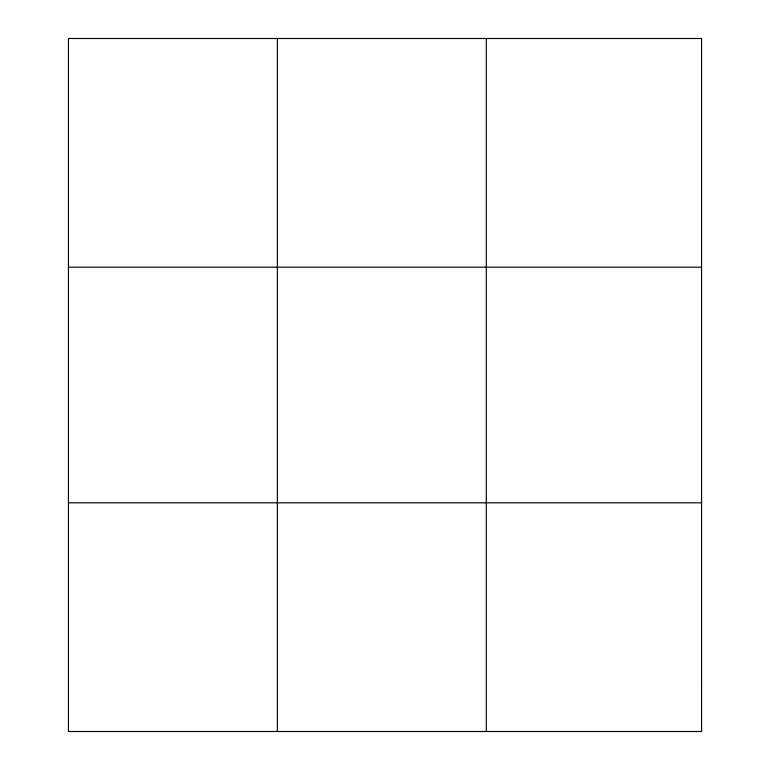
<?xml version="1.0" encoding="UTF-8"?>
<svg xmlns="http://www.w3.org/2000/svg" width="770" height="770" viewBox="0 0 770 770"><rect width="100%" height="100%" fill="white"/><g stroke="black" fill="none" stroke-linecap="round" stroke-linejoin="round"><path stroke-width="1.16" d="M277.373 38.5L277.373 731.5M486.303 38.5L486.303 731.5M68.434 267.19L701.566 267.19M68.434 502.81L701.566 502.81M701.566 685.762L701.566 731.5L68.434 731.5L68.434 38.5L701.566 38.5L701.566 685.762"/></g></svg>
